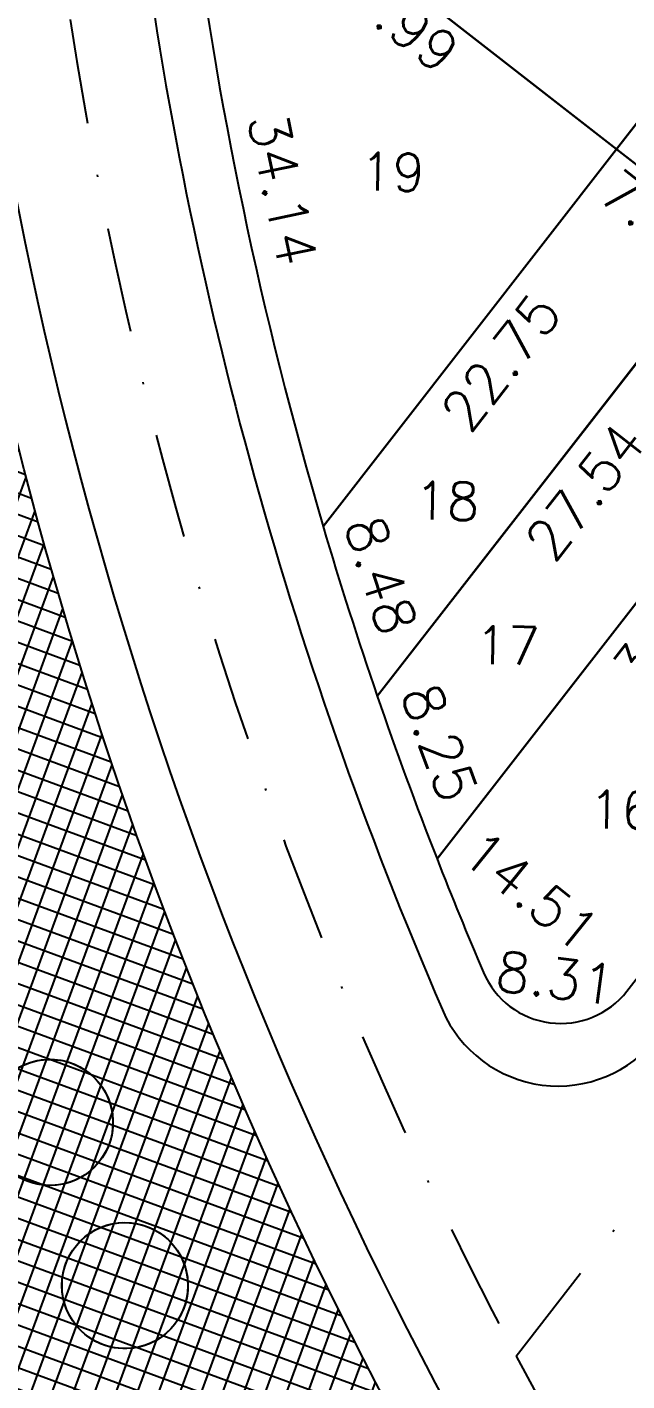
# Model space of a CAD drawing. Header units: millimetres. Extents: x -4430026 to 4783824, y 584 to 9593110.
# Drawn here: x 1871.9 to 1900.4, y 1040 to 1104.4 of the extents above; entities that cross this region are included whole.
import ezdxf
from ezdxf.enums import TextEntityAlignment as Align

# ---------------------------------------------------------------- set-up
doc = ezdxf.new("R2010")
doc.units = ezdxf.units.MM
doc.linetypes.add('CONTINUO', pattern=[0])
doc.linetypes.add('DASHDOT', pattern=[1, 0.5, -0.25, 0, -0.25])
for name, color, linetype in [('Calçada', 1, 'Continuous'), ('Cota', 8, 'Continuous'), ('Cota Curvas', 2, 'Continuous'), ('EIXO DAS VIAS', 252, 'DASHDOT'), ('Lotes', 2, 'Continuous'), ('Numero de lotes', 5, 'Continuous'), ('Área Verde Geral', 98, 'Continuous')]:
    doc.layers.add(name, color=color, linetype=linetype)
doc.styles.add('arcad1', font='romans.shx')
doc.styles.add('ROMANS', font='romans.shx')
doc.dimstyles.new('BOLA100', dxfattribs={"dimscale": 0, "dimtxt": 1.9, "dimasz": 0.18, "dimexe": 0.18, "dimexo": 0.063, "dimgap": 0, "dimtad": 1, "dimzin": 4, "dimdsep": 46, "dimtxsty": 'ROMANS', "dimcen": 0.09, "dimse1": 1, "dimse2": 1, "dimsd1": 1, "dimsd2": 1, "dimclrt": 256, "dimaunit": 1, "dimadec": 4, "dimazin": 0, "dimtfac": 1.2, "dimtix": 1, "dimtmove": 2, "dimatfit": 3, "dimfxl": 1, "dimtvp": 2, "dimtolj": 1, "dimtzin": 4, "dimarcsym": 0})

# ---------------------------------------------------------------- blocks, each defined once
blk = doc.blocks.new('*D2643')
at = {"layer": 'DEFPOINTS', "color": 0}
for p in [(1899.946884989261, 1098.635265791838), (1902.179843015918, 1096.896553350163), (1885.97285344171, 1080.688982576181)]:
    blk.add_point(p, dxfattribs=at)
at = {"layer": 'Cota', "insert": (1894.443262784196, 1088.507066711801), "char_height": 1.9, "attachment_point": 5, "rotation": 52.093577179062876, "style": 'ROMANS'}
blk.add_mtext('\\A1;22.75', dxfattribs=at)
blk = doc.blocks.new('*D2644')
at = {"layer": 'DEFPOINTS', "color": 0}
for p in [(1905.469991521432, 1094.334650224123), (1907.658026828592, 1092.630917253463), (1888.552402163378, 1072.608074836482)]:
    blk.add_point(p, dxfattribs=at)
at = {"layer": 'Cota', "insert": (1898.449667691673, 1082.351284529179), "char_height": 1.9, "attachment_point": 5, "rotation": 52.093577173693944, "style": 'ROMANS'}
blk.add_mtext('\\A1;27.54', dxfattribs=at)
blk = doc.blocks.new('*D2645')
at = {"layer": 'DEFPOINTS', "color": 0}
for p in [(1910.993098053137, 1090.034034661998), (1913.136210639986, 1088.365281163628), (1891.397282710752, 1064.867922021125)]:
    blk.add_point(p, dxfattribs=at)
at = {"layer": 'Cota', "insert": (1902.588738510849, 1076.365879812661), "char_height": 1.9, "attachment_point": 5, "rotation": 52.09357717879374, "style": 'ROMANS'}
blk.add_mtext('\\A1;31.90', dxfattribs=at)
blk = doc.blocks.new('*D2657')
at = {"layer": 'DEFPOINTS', "color": 0}
for p in [(1904.247500556508, 1104.158372322146), (1906.480458579752, 1102.419659882136), (1899.946884987863, 1098.635265789975)]:
    blk.add_point(p, dxfattribs=at)
at = {"layer": 'Cota', "insert": (1903.580586338189, 1100.241761585301), "char_height": 1.9, "attachment_point": 5, "rotation": 52.09357716318834, "style": 'ROMANS'}
blk.add_mtext('\\A1;7.00', dxfattribs=at)
blk = doc.blocks.new('*D3086')
at = {"layer": 'DEFPOINTS', "color": 0}
for p in [(1884.522120084135, 1119.517713621307), (1883.040155622106, 1117.614486635822), (1904.24750055418, 1104.158372324008)]:
    blk.add_point(p, dxfattribs=at)
at = {"layer": 'Cota', "insert": (1893.486500824197, 1110.684380441651), "char_height": 1.9, "attachment_point": 5, "rotation": 322.0935771646594, "style": 'ROMANS'}
blk.add_mtext('\\A1;25.00', dxfattribs=at)
blk = doc.blocks.new('*D3096')
at = {"layer": 'DEFPOINTS', "color": 0}
for p in [(1899.946884987863, 1098.635265789975), (1898.44780394339, 1096.710056670342), (1905.469991523294, 1094.334650224123)]:
    blk.add_point(p, dxfattribs=at)
at = {"layer": 'Cota', "insert": (1901.793012179948, 1095.309313344173), "char_height": 1.9, "attachment_point": 5, "rotation": 322.0935771646594, "style": 'ROMANS'}
blk.add_mtext('\\A1;7.00', dxfattribs=at)
blk = doc.blocks.new('*D3097')
at = {"layer": 'DEFPOINTS', "color": 0}
for p in [(1880.22886842488, 1113.988873118583), (1878.729787382916, 1112.063664002173), (1899.946884987863, 1098.635265789975)]:
    blk.add_point(p, dxfattribs=at)
at = {"layer": 'Cota', "insert": (1889.172450632064, 1105.136424793103), "char_height": 1.9, "attachment_point": 5, "rotation": 322.0935771646594, "style": 'ROMANS'}
blk.add_mtext('\\A1;24.99', dxfattribs=at)
blk = doc.blocks.new('*D3098')
at = {"layer": 'DEFPOINTS', "color": 0}
for p in [(1899.946884987863, 1098.635265789975), (1920.065872612855, 1083.78141821731), (1919.67226546303, 1083.275924483363)]:
    blk.add_point(p, dxfattribs=at)
at = {"layer": 'Cota', "insert": (1910.7868373448, 1092.210653328514), "char_height": 1.9, "attachment_point": 5, "rotation": 322.0935771743292, "style": 'ROMANS'}
blk.add_mtext('\\A1;25.00', dxfattribs=at)
blk = doc.blocks.new('*D7452')
at = {"layer": 'DEFPOINTS', "color": 0}
for p in [(1807.750458368437, 1178.602920027498), (1894.980441710317, 896.7062879503261), (1896.259598222661, 897.1021096401462)]:
    blk.add_point(p, dxfattribs=at)
at = {"layer": 'Cota', "insert": (1853.552149729984, 1038.331255484107), "char_height": 1.9, "attachment_point": 5, "rotation": 287.194138517397, "style": 'ROMANS'}
blk.add_mtext('\\A1;295.08', dxfattribs=at)

msp = doc.modelspace()

# ---------------------------------------------------------------- hatches: boundary and pattern name
at = {"layer": 'Área Verde Geral'}
h = msp.add_hatch(dxfattribs=at)
h.set_pattern_fill('ANSI37', color=256, scale=0.3, angle=24.82082076021936, style=0)
h.set_pattern_definition([(69.82082076021932, (-350710.3129513949, -9590084.730252339), (-0.8940340631347666, 0.3285716724776191), []), (159.8208207602193, (-350710.3129513949, -9590084.730252339), (-0.3285716724776191, -0.8940340631347666), [])])
edge = h.paths.add_edge_path()
edge.add_arc((1861.562452413595, 1234.993679527242), 3.999999997380474, 359.7053121631779, 412.0935772203702)
edge.add_line((1864.019947018811, 1238.149740403567), (1765.65378022507, 1314.743422877092))
edge.add_arc((1739.475793643376, 1280.230809332852), 43.31751926328906, 52.81950455632527, 53.53386555940087)
edge.add_arc((1741.07975573039, 1283.173884348992), 39.99999989749416, 52.09357723332329, 52.875966915223785, ccw=False)
edge.add_arc((1741.07975573039, 1283.173884348992), 39.99999989750154, 52.09357723332336, 52.87596691522378)
edge.add_arc((1739.475793557753, 1280.230809390594), 43.3175192677463, 53.53386542292816, 69.28577819848881)
edge.add_arc((1741.079755648318, 1283.173884280075), 39.99999999977376, 69.94367671954542, 89.93581227791273)
edge.add_arc((1741.600962481449, 1286.125133806888), 37.05178813824286, 90.70851083112109, 90.73670386608251, ccw=False)
edge.add_line((1741.142797422932, 1323.174089109574), (1697.984784527087, 1323.396064547871))
edge.add_line((1697.984784527087, 1323.396064547871), (1694.052907246036, 1315.273405032281))
edge.add_line((1694.052907246036, 1315.273405032281), (1807.750458368437, 1178.602920027498))
edge.add_line((1807.750458368437, 1178.602920027498), (1894.980441710317, 896.706287950326))
edge.add_line((1894.980441710317, 896.706287950326), (1950.571498882362, 824.2976620905588))
edge.add_line((1950.571498882362, 824.2976620905588), (2017.448538364713, 783.6256134957562))
edge.add_line((2017.448538364713, 783.6256134957562), (2115.572396463585, 797.5365037322531))
edge.add_line((2115.572396463585, 797.5365037322531), (2114.465552955737, 803.6578850448618))
edge.add_arc((2002.77667003211, 783.4627511855701), 113.5000000014199, 10.24925176987944, 52.09371804003655)
edge.add_line((2072.507859377061, 873.0161499642322), (2072.508079547306, 873.015978530098))
edge.add_line((2072.508079547306, 873.015978530098), (1944.686200186481, 972.5456111226717))
edge.add_arc((2071.554359348944, 1135.477253815208), 206.4999999994194, 185.890598850541, 232.0935771754163, ccw=False)
edge.add_arc((2071.553437810844, 1135.486183682505), 206.4999999893368, 179.7053121115445, 185.893089702423, ccw=False)
edge.add_line((1865.056169115343, 1136.548265064184), (1865.562399504577, 1234.973106525887))

# ---------------------------------------------------------------- linework, layer by layer
at = {"layer": 'Calçada', "lineweight": -3}
for points in [[(1865.562399504577, 1234.973106525887, 0.2326533140935516), (1864.019947018811, 1238.149740403567), (1765.65378022507, 1314.743422877092, 0.003116997982429166), (1765.221455124543, 1315.067117834512, -0.003413832257432995), (1765.654701720328, 1314.734493047048, 0.003413832257432995), (1765.221455124543, 1315.067117834512, 0.06883911603712678), (1754.797504482196, 1320.748122355018, 0.08745408587550452), (1741.124567122535, 1323.173859179069, -0.0001230153221735906), (1741.142797422932, 1323.174089109574), (1697.984784527087, 1323.396064547871), (1694.052907246036, 1315.273405032281), (1807.750458368437, 1178.602920027498), (1894.980441710317, 896.706287950326), (1950.571498882362, 824.2976620905588), (2017.448538364713, 783.6256134957562), (2115.572396463585, 797.5365037322531), (2114.465552955737, 803.6578850448618, 0.1846371773831074), (2072.507859377061, 873.0161499642322), (2072.508079547306, 873.015978530098), (1944.686200186481, 972.5456111226717, -0.2043747858885502), (1866.144747487606, 1114.284298500095, -0.02700583546908079), (1865.056169115343, 1136.548265064184)], [(1973.559377112762, 1148.41177635086, 0.414213562373032), (1972.511527714656, 1156.832109574277), (1938.583873303012, 1183.250176614199, 0.4142135623732439), (1930.163540076335, 1182.202327216093), (1878.289292726537, 1115.582330601339, 0.199075058017695), (1877.069774293212, 1111.151420315776, 0.0710493151205822), (1891.654663671145, 1057.682012995754, 0.5698588760945003), (1901.895888523535, 1056.377258043785)], [(1973.559377112762, 1148.41177635086, 0.414213562373032), (1972.511527714656, 1156.832109574277), (1938.583873303944, 1183.250176614199, 0.4142135623732439), (1930.163540077267, 1182.202327216093), (1878.289292726537, 1115.582330601339, 0.199075058017695), (1877.069774294143, 1111.151420315776, 0.0710493151205822), (1891.654663671145, 1057.682012995754, 0.5698588760945003), (1901.895888524466, 1056.377258045648)]]:
    msp.add_lwpolyline(points, format="xyb", close=True, dxfattribs=at)
for centre in [(2071.554359348827, 1135.477253817071), (2071.554359349759, 1135.477253818933)]:
    msp.add_arc(centre, 203.9999999999996, 179.7053122167324, 232.0935772052912, dxfattribs=at)
at = {"layer": 'EIXO DAS VIAS', "ltscale": 10}
msp.add_line((1895.160280025901, 1041.216292763178, 103.7075370668876), (1982.859174509404, 1153.844433927957, 103.7075370668876), dxfattribs=at)
at = {"layer": 'EIXO DAS VIAS', "ltscale": 10, "elevation": 103.7075370668876}
for points in [[(1872.624267727473, 1114.817664114807, 0.09712545737299703), (1895.160280025901, 1041.216292763178)], [(1895.160280025901, 1041.216292763178, 0.08192670378580309), (1934.780890646261, 989.5559796393404)]]:
    msp.add_lwpolyline(points, format="xyb", dxfattribs=at)
at = {"layer": 'Lotes', "lineweight": -3}
for p, q in [((1954.011766378639, 1168.068605048631), (1885.972853441594, 1080.688982579906)), ((1919.672265461517, 1083.275924487088), (1880.228868425695, 1113.988873118583)), ((1905.469991523643, 1094.334650224123), (1888.552402163727, 1072.608074836482)), ((1910.993098052555, 1090.034034661997), (1891.397282711101, 1064.867922021125))]:
    msp.add_line(p, q, dxfattribs=at)
at = {"layer": 'Lotes', "linetype": 'CONTINUO', "lineweight": -3}
for p, q in [((1899.946884990075, 1098.635265791837), (1880.228868425695, 1113.988873118583)), ((1880.228868425695, 1113.988873118583), (1899.946884990075, 1098.635265791837)), ((1904.247500554529, 1104.158372324009), (1899.946884990075, 1098.635265791837)), ((1899.946884990075, 1098.635265791837), (1904.247500554529, 1104.158372324009)), ((1899.946884990075, 1098.635265791837), (1885.972853441594, 1080.688982579906)), ((1885.972853441594, 1080.688982579906), (1899.946884990075, 1098.635265791837)), ((1899.946884990075, 1098.635265791837), (1919.672265461517, 1083.275924487088)), ((1905.469991523643, 1094.334650224123), (1899.946884990075, 1098.635265791837)), ((1905.469991523643, 1094.334650224123), (1888.552402163727, 1072.608074836482)), ((1888.552402163727, 1072.608074836482), (1905.469991523643, 1094.334650224123)), ((1910.993098052555, 1090.034034661997), (1891.397282711101, 1064.867922021125)), ((1891.397282711101, 1064.867922021125), (1910.993098052555, 1090.034034661997))]:
    msp.add_line(p, q, dxfattribs=at)
at = {"layer": 'Lotes'}
for points in [[(1884.522120084484, 1119.517713621307), (1880.389282717706, 1114.210077842746, 0.01708296145693636), (1880.228868425695, 1113.988873118583), (1899.946884988212, 1098.635265789975), (1904.247500555926, 1104.158372322146)], [(1880.228868425695, 1113.988873118583, 0.1816576042236774), (1879.576815558003, 1111.251798613046, 0.04040813294134245), (1885.972853442059, 1080.68898257618), (1899.946884990075, 1098.635265791837)], [(1899.946884988212, 1098.635265789975), (1885.972853442059, 1080.68898257618, 0.0109607968325936), (1888.552402163727, 1072.608074836482), (1905.469991522712, 1094.334650224123)], [(1905.469991521781, 1094.334650224123), (1888.552402163727, 1072.608074836482, 0.01065548875396723), (1891.397282711101, 1064.867922021125), (1910.993098052555, 1090.034034661997)], [(1910.993098052555, 1090.034034661997), (1891.397282711101, 1064.867922021125, 0.007540639398219227), (1893.608619801571, 1059.466966508005, 0.5713365039460354), (1900.443145577667, 1058.580743989025), (1919.672265461517, 1083.275924487088)]]:
    msp.add_lwpolyline(points, format="xyb", close=True, dxfattribs=at)
msp.add_lwpolyline([(1904.247500555926, 1104.158372322146), (1899.946884988212, 1098.635265789975), (1919.672265461517, 1083.275924487088), (1923.972881026437, 1088.799031021122)], close=True, dxfattribs=at)
at = {"layer": 'Lotes', "linetype": 'CONTINUO', "lineweight": -3}
for centre, radius, start, end in [((2071.554359335789, 1135.477253807757), 193.4999999844252, 187.1920834157072, 196.4479098803515), ((2071.554359351156, 1135.477253859911), 193.50000001451, 196.4479098803515, 198.9598388756117), ((2071.554359364194, 1135.477253807757), 193.5000000102543, 198.9598387649217, 201.401804545063), ((2071.554359310177, 1135.477253811483), 193.4999999614195, 201.401804545063, 203.1299590245714), ((1897.287084701342, 1061.03823859622), 3.999999999170994, 203.1299590245714, 322.0935771626085)]:
    msp.add_arc(centre, radius, start, end, dxfattribs=at)
at = {"layer": 'Área Verde Geral'}
for points in [[(1873.058217874133, 1049.332595106263, -1), (1872.867393274197, 1055.329559836585, -1)], [(1876.6294713033, 1041.569853462328, -1), (1876.438646705226, 1047.566818188925, -1)]]:
    msp.add_lwpolyline(points, format="xyb", close=True, dxfattribs=at)
for centre in [(1872.962805573234, 1052.331077473287), (1876.534059002401, 1044.568335829351)]:
    msp.add_circle(centre, 2.999999999999998, dxfattribs=at)

# ---------------------------------------------------------------- texts
at = {"layer": 'Cota', "char_height": 1.899999999999999, "attachment_point": 5, "style": 'ROMANS'}
for s, insert, rotation in [('\\A1;34.14', (1884.04376169386, 1096.73403360327), 281.8199965864469), ('\\A1;8.48', (1888.727236680674, 1078.365813700531), 287.70387430299184), ('\\A1;8.25', (1891.511373827687, 1070.398146858488), 290.1808216476659), ('\\A1;14.51', (1895.861511164798, 1063.3426887617), 321.1367072944589)]:
    msp.add_mtext(s, dxfattribs=dict(at, insert=insert, rotation=rotation))
at = {"layer": 'Cota Curvas', "insert": (1897.0490301923, 1059.202367797543, -51.85376853344381), "char_height": 1.9, "attachment_point": 5, "rotation": 352.6117680914552, "style": 'ROMANS'}
msp.add_mtext('\\A1;8.31', dxfattribs=at)
at = {"layer": 'Numero de lotes', "style": 'arcad1'}
for s, p in [('19', (1889.277650560123, 1097.553567985121, 103.7075370668876)), ('18', (1891.870662184303, 1081.900739161346, 103.7075370668876)), ('17', (1894.752757201308, 1075.025075325791, 103.7075370668876)), ('16', (1900.175375931767, 1067.205144280616, 103.7075370668876))]:
    msp.add_text(s, height=1.799999999999999, rotation=358.9753949972398, dxfattribs=at).set_placement(p, align=Align.MIDDLE_CENTER)

# ---------------------------------------------------------------- dimensions: what is measured, and where the dimension line sits
at = {"layer": 'Cota'}
for p1, p2, distance, picture, middle in [((1807.750458368437, 1178.602920027498), (1894.980441710317, 896.706287950326), 1.338998205078666, '*D7452', (1853.552149729984, 1038.331255484107)), ((1885.97285344171, 1080.68898257618), (1899.94688498926, 1098.635265791837), -2.830056978869527, '*D2643', (1894.443262784196, 1088.507066711801)), ((1899.946884987863, 1098.635265789975), (1919.67226546303, 1083.275924483363), 0.640664111257091, '*D3098', (1910.7868373448, 1092.210653328514)), ((1888.552402163377, 1072.608074836482), (1905.469991521431, 1094.334650224123), -2.773121804158127, '*D2644', (1898.449667691673, 1082.351284529179)), ((1891.397282710752, 1064.867922021125), (1910.993098053137, 1090.034034661997), -2.716186628019239, '*D2645', (1902.588738510849, 1076.365879812661))]:
    dim = msp.add_aligned_dim(p1=p1, p2=p2, distance=distance, dimstyle='BOLA100', override={"dimscale": 1}, dxfattribs=at)
    dim.commit()
    dim.dimension.update_dxf_attribs({"geometry": picture, "text_midpoint": middle})
for base, p1, p2, angle, picture, middle in [((1883.040155622106, 1117.614486635822), (1904.24750055418, 1104.158372324009), (1884.522120084135, 1119.517713621307), 322.0935771646594, '*D3086', (1893.486500824197, 1110.684380441651)), ((1878.729787382916, 1112.063664002173), (1899.946884987863, 1098.635265789975), (1880.22886842488, 1113.988873118583), 322.0935771646594, '*D3097', (1889.172450632064, 1105.136424793103)), ((1906.480458579752, 1102.419659882136), (1899.946884987863, 1098.635265789975), (1904.247500556508, 1104.158372322146), 232.0935771631884, '*D2657', (1903.580586338189, 1100.241761585301)), ((1898.44780394339, 1096.710056670342), (1905.469991523294, 1094.334650224123), (1899.946884987863, 1098.635265789975), 322.0935771646594, '*D3096', (1901.793012179948, 1095.309313344173))]:
    dim = msp.add_linear_dim(base=base, p1=p1, p2=p2, angle=angle, dimstyle='BOLA100', override={"dimscale": 1}, dxfattribs=at)
    dim.commit()
    dim.dimension.update_dxf_attribs({"geometry": picture, "text_midpoint": middle})

doc.saveas('drawing.dxf')
